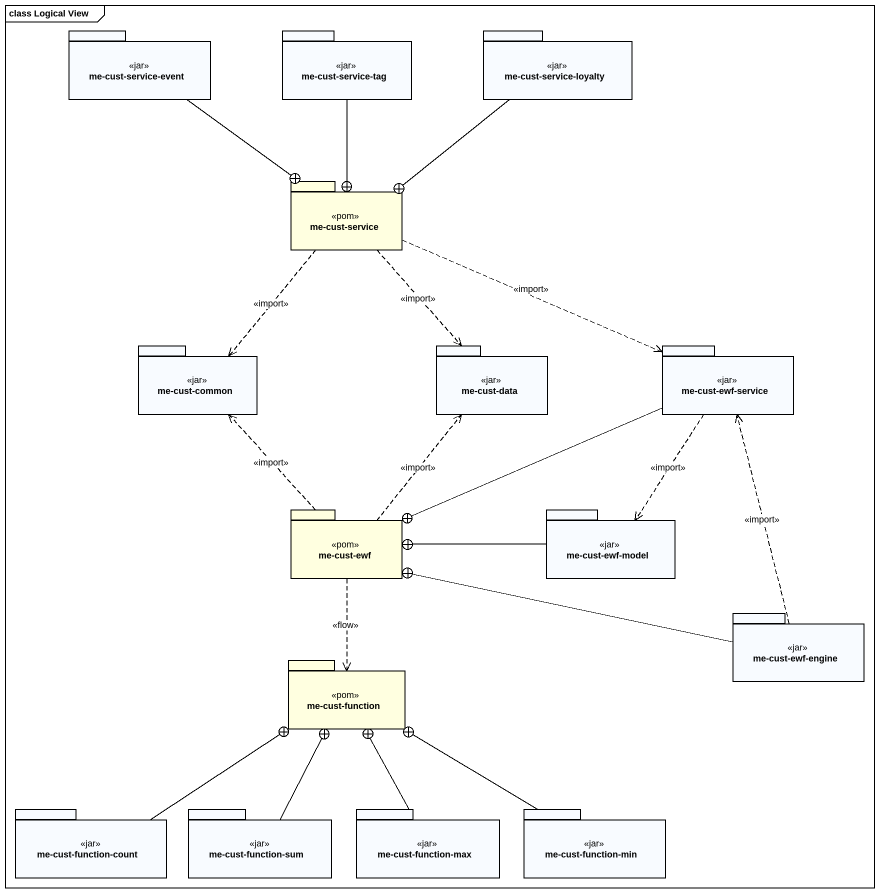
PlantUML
@startuml
mainframe class Logical View
package "me-cust-service-event" as me_cust_service_event <<jar>> {
}
package "me-cust-service-tag" as me_cust_service_tag <<jar>> {
}
package "me-cust-service-loyalty" as me_cust_service_loyalty <<jar>> {
}
package "me-cust-service" as me_cust_service <<pom>> #FFFFE0 {
}
package "me-cust-common" as me_cust_common <<jar>> {
}
package "me-cust-data" as me_cust_data <<jar>> {
}
package "me-cust-ewf-service" as me_cust_ewf_service <<jar>> {
}
package "me-cust-ewf" as me_cust_ewf <<pom>> #FFFFE0 {
}
package "me-cust-ewf-model" as me_cust_ewf_model <<jar>> {
}
package "me-cust-ewf-engine" as me_cust_ewf_engine <<jar>> {
}
package "me-cust-function" as me_cust_function <<pom>> #FFFFE0 {
}
package "me-cust-function-count" as me_cust_function_count <<jar>> {
}
package "me-cust-function-sum" as me_cust_function_sum <<jar>> {
}
package "me-cust-function-max" as me_cust_function_max <<jar>> {
}
package "me-cust-function-min" as me_cust_function_min <<jar>> {
}
me_cust_service_event --+ me_cust_service
me_cust_service_tag --+ me_cust_service
me_cust_service_loyalty --+ me_cust_service
me_cust_service ..> me_cust_common : <<import>>
me_cust_service ..> me_cust_data : <<import>>
me_cust_service .right.> me_cust_ewf_service : <<import>>
me_cust_ewf_service -left-+ me_cust_ewf
me_cust_ewf_service ..> me_cust_ewf_model : <<import>>
me_cust_ewf .up.> me_cust_common : <<import>>
me_cust_ewf .up.> me_cust_data : <<import>>
me_cust_ewf ..> me_cust_function : <<flow>>
me_cust_ewf_model -left-+ me_cust_ewf
me_cust_ewf_engine .up.> me_cust_ewf_service : <<import>>
me_cust_ewf_engine -left-+ me_cust_ewf
me_cust_function_count -right-+ me_cust_function
me_cust_function_sum -up-+ me_cust_function
me_cust_function_max -up-+ me_cust_function
me_cust_function_min -left-+ me_cust_function
@enduml
